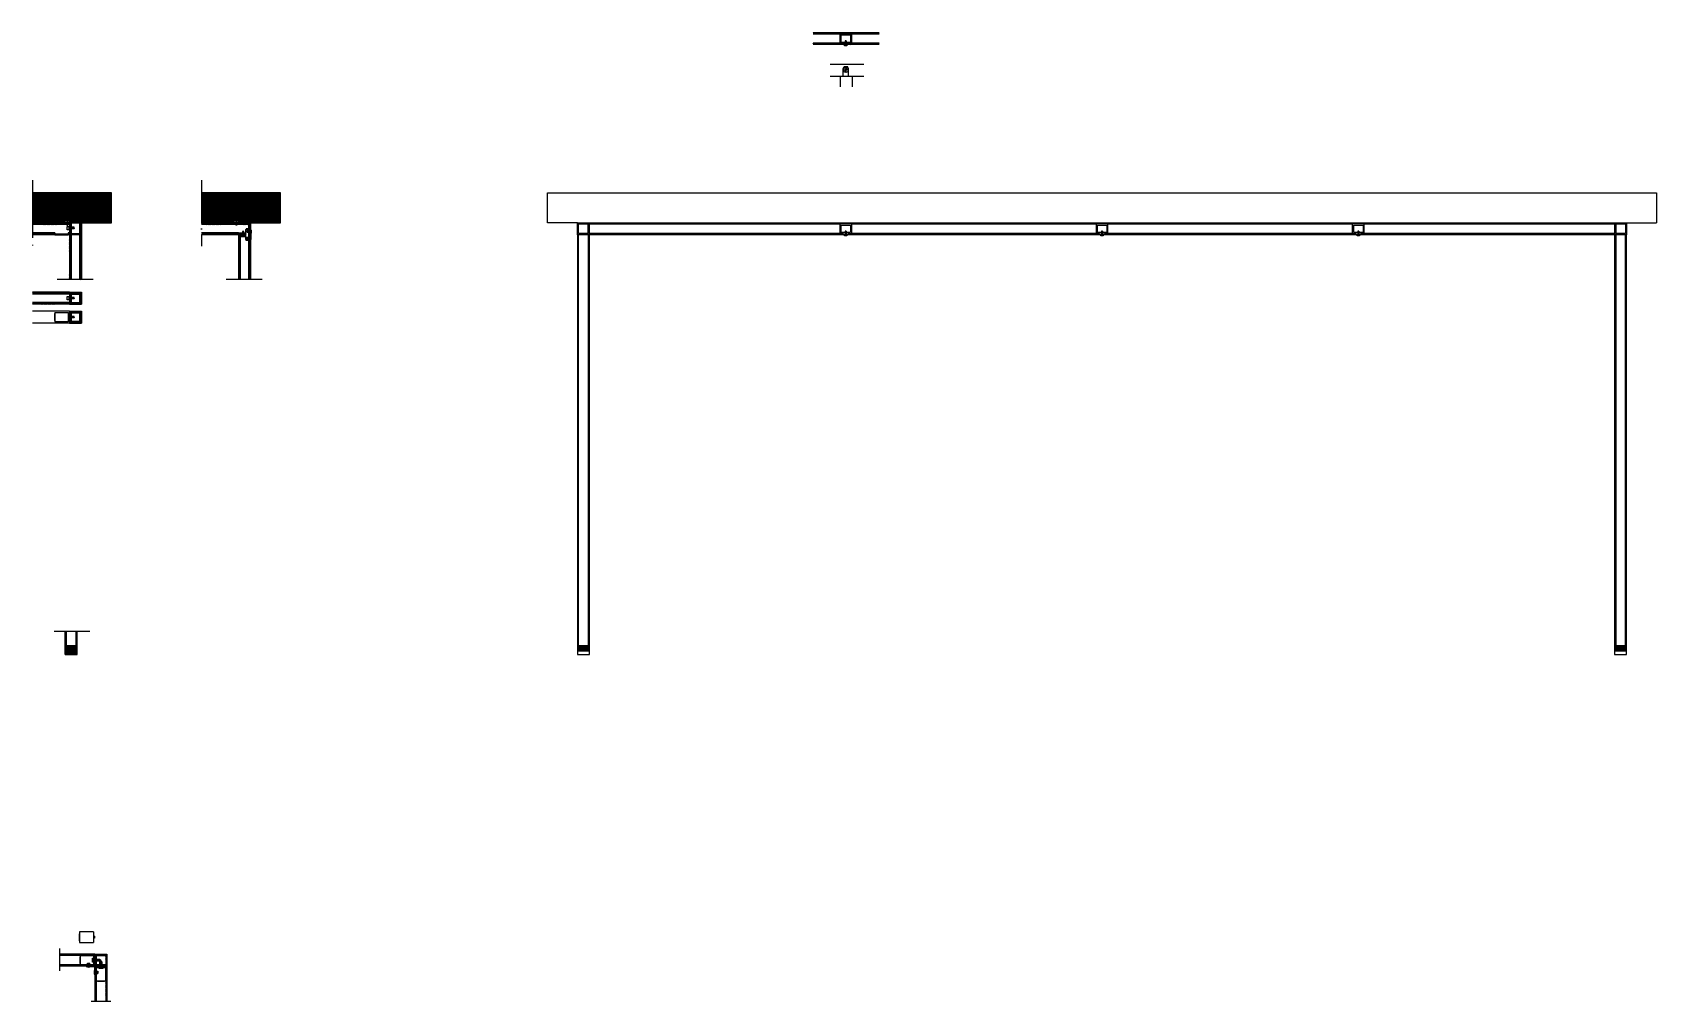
# Model space of a CAD drawing. Header units: millimetres. Extents: x -133 to 578, y 103 to 503.
# Drawn here: x 307.5 to 578.4, y 165 to 326.6 of the extents above; entities that cross this region are included whole.
import ezdxf

# ---------------------------------------------------------------- set-up
doc = ezdxf.new("R2010")
doc.units = ezdxf.units.MM
doc.linetypes.add('ACAD_ISO03W100', pattern=[30, 12, -18])
doc.linetypes.add('ACAD_ISO04W100', pattern=[30, 24, -3, 0, -3])
for name, color, linetype in [('A-FURN', 8, 'Continuous'), ('A-SECT-MCUT', 6, 'Continuous'), ('COSTR', 9, 'Continuous'), ('QUOTE', 5, 'Continuous')]:
    doc.layers.add(name, color=color, linetype=linetype)

msp = doc.modelspace()

# ---------------------------------------------------------------- hatches: boundary and pattern name
at = {"layer": 'A-SECT-MCUT'}
h = msp.add_hatch(dxfattribs=at)
h.set_pattern_fill('ANSI31', color=256, scale=0.05)
h.paths.add_polyline_path([(442.32, 326.22), (443.92, 326.22), (443.92, 325.02), (443.21, 325.02), (443.21, 324.72), (443.52, 324.72), (443.52, 324.82), (444.12, 324.82), (444.12, 326.42), (442.12, 326.42), (442.12, 324.82), (442.72, 324.82), (442.72, 324.72), (443.03, 324.72), (443.03, 325.02), (442.32, 325.02)])
h.paths.add_polyline_path([(443.03, 324.72), (442.72, 324.72), (442.72, 324.82), (442.12, 324.82), (437.68, 324.82), (437.68, 324.62), (443.03, 324.62)])
h.paths.add_polyline_path([(448.71, 324.82), (444.12, 324.82), (443.52, 324.82), (443.52, 324.72), (443.21, 324.72), (443.21, 324.62), (448.71, 324.62)])
h.paths.add_polyline_path([(448.71, 326.62), (437.68, 326.62), (437.68, 326.42), (442.12, 326.42), (444.12, 326.42), (448.71, 326.42)])
h = msp.add_hatch(dxfattribs=at)
h.set_pattern_fill('ANSI31', color=256, scale=0.05)
h.paths.add_polyline_path([(313.03, 295.33), (313.03, 295.33), (313.02, 295.33)])
h.paths.add_polyline_path([(313.23, 295.36), (313.23, 295.36), (313.23, 295.36)])
h.paths.add_polyline_path([(313.18, 295.36), (313.18, 295.36), (313.19, 295.36)])
h.paths.add_polyline_path([(313.15, 295.36), (313.14, 295.36), (313.15, 295.36)])
h.paths.add_polyline_path([(313, 295.31), (313, 295.31), (313, 295.31)])
h.paths.add_polyline_path([(313.11, 295.35), (313.11, 295.35), (313.11, 295.35)])
h.paths.add_polyline_path([(313.01, 295.32), (313.01, 295.32), (313.01, 295.32)])
h.paths.add_polyline_path([(313.05, 295.34), (313.05, 295.34), (313.05, 295.34)])
h.paths.add_polyline_path([(313.31, 295.36), (313.31, 295.36), (313.31, 295.36)])
h.paths.add_polyline_path([(313.51, 295.33), (313.51, 295.33), (313.52, 295.33)])
h.paths.add_polyline_path([(313.49, 295.34), (313.49, 295.34), (313.49, 295.34)])
h.paths.add_polyline_path([(313.53, 295.32), (313.53, 295.32), (313.53, 295.32)])
h.paths.add_polyline_path([(313.43, 295.35), (313.43, 295.35), (313.43, 295.35)])
h.paths.add_polyline_path([(313.54, 295.31), (313.54, 295.31), (313.54, 295.31)])
h.paths.add_polyline_path([(313.39, 295.36), (313.39, 295.36), (313.4, 295.36)])
h.paths.add_polyline_path([(312.87, 295.36), (313.67, 295.36), (313.67, 294.9), (320.62, 294.9), (320.62, 299.9), (307.46, 299.9), (307.46, 294.9), (312.87, 294.9)])
h.paths.add_polyline_path([(313.36, 295.36), (313.35, 295.36), (313.35, 295.36)])
h = msp.add_hatch(dxfattribs=at)
h.set_pattern_fill('ANSI31', color=256, scale=0.05)
h.set_pattern_definition([(45, (28.19697, 0), (-0.1122532, 0.1122532), [])])
edge = h.paths.add_edge_path()
edge.add_line((335.66, 299.9), (348.82, 299.9))
edge.add_line((348.82, 299.9), (348.82, 294.9))
edge.add_line((348.82, 294.9), (341.87, 294.9))
edge.add_line((341.87, 294.9), (341.87, 295.2))
edge.add_line((341.87, 295.2), (341.82, 295.2))
edge.add_line((341.82, 295.2), (341.82, 295.3))
edge.add_line((341.82, 295.3), (341.74, 295.3))
edge.add_ellipse((341.47, 295.3), major_axis=(-0.275, 0), ratio=0.223129, start_angle=180, end_angle=360)
edge.add_line((341.18, 295.3), (341.12, 295.3))
edge.add_line((341.12, 295.3), (341.12, 295.2))
edge.add_line((341.12, 295.2), (341.07, 295.2))
edge.add_line((341.07, 295.2), (341.07, 294.9))
edge.add_line((341.07, 294.9), (335.66, 294.9))
edge.add_line((335.66, 294.9), (335.66, 299.9))
h = msp.add_hatch(dxfattribs=at)
h.set_pattern_fill('ANSI31', color=256, scale=0.05)
h.paths.add_polyline_path([(311.17, 293.2), (307.46, 293.2), (307.46, 292.9), (311.17, 292.9), (311.17, 292.95), (311.12, 292.95), (311.12, 293), (311.17, 293)])
h.paths.add_polyline_path([(313.17, 294.9), (307.46, 294.9), (307.46, 294.6), (313.17, 294.6)])
h.paths.add_polyline_path([(313.62, 294.9), (313.37, 294.9), (313.37, 294.6), (313.62, 294.6)])
h.paths.add_polyline_path([(313.92, 294.9), (313.62, 294.9), (313.62, 294.6), (313.62, 294.13), (313.92, 294.13)])
h.paths.add_polyline_path([(313.42, 293.05), (311.17, 293.05), (311.17, 293), (311.17, 292.9), (313.42, 292.9)])
h.paths.add_polyline_path([(315.22, 293.1), (313.62, 293.1), (313.62, 293.2), (313.42, 293.2), (313.42, 293), (313.57, 293), (313.57, 292.95), (313.42, 292.95), (313.42, 292.9), (313.62, 292.9), (315.22, 292.9)])
h.paths.add_polyline_path([(313.92, 293.88), (313.62, 293.88), (313.62, 293.1), (313.92, 293.1)])
h.paths.add_polyline_path([(313.92, 292.9), (313.62, 292.9), (313.62, 285.41), (313.92, 285.41)])
h.paths.add_polyline_path([(315.62, 294.9), (315.32, 294.9), (315.32, 285.41), (315.62, 285.41)])
h.paths.add_polyline_path([(313.57, 293), (313.42, 293), (313.42, 292.95), (313.57, 292.95)], flags=17)
h = msp.add_hatch(dxfattribs=at)
h.set_pattern_fill('ANSI31', color=256, scale=0.05, angle=-90)
h.set_pattern_definition([(315, (59.75512, 642.13594), (0.1122532, 0.1122532), [])])
h.paths.add_polyline_path([(343.82, 285.41), (343.82, 292.3), (343.52, 292.3), (343.52, 285.41)])
h.paths.add_polyline_path([(343.82, 292.9), (343.82, 293.32), (343.52, 293.32), (343.52, 293.2), (343.47, 293.2), (343.47, 292.9)])
h.paths.add_polyline_path([(343.82, 292.48), (343.82, 292.9), (343.47, 292.9), (343.47, 292.6), (343.52, 292.6), (343.52, 292.48)])
h.paths.add_polyline_path([(343.07, 292.6), (343.07, 292.9), (341.82, 292.9), (341.82, 285.41), (342.12, 285.41), (342.12, 292.6)])
h.paths.add_polyline_path([(343.07, 292.9), (343.07, 293.2), (342.7, 293.2), (342.7, 292.9)])
h.paths.add_polyline_path([(341.82, 292.9), (342.5, 292.9), (342.5, 293.2), (341.82, 293.2), (335.66, 293.2), (335.66, 292.9)])
h.paths.add_polyline_path([(341.57, 294.6), (341.57, 294.9), (343.82, 294.9), (343.82, 293.5), (343.52, 293.5), (343.52, 294.6)])
h.paths.add_polyline_path([(341.37, 294.9), (341.37, 294.6), (335.66, 294.6), (335.66, 294.9)])
h = msp.add_hatch(dxfattribs=at)
h.set_pattern_fill('ANSI31', color=256, scale=0.05)
h.paths.add_polyline_path([(313.62, 283.3), (307.46, 283.3), (307.46, 283), (313.62, 283)])
h.paths.add_polyline_path([(313.62, 281.6), (307.46, 281.6), (307.46, 281.3), (313.62, 281.3)])
h.paths.add_polyline_path([(315.62, 283.3), (313.62, 283.3), (313.62, 282.43), (313.92, 282.43), (313.92, 283), (315.32, 283), (315.32, 281.6), (313.92, 281.6), (313.92, 282.18), (313.62, 282.18), (313.62, 282.09), (313.62, 281.3), (315.62, 281.3)])
h.paths.add_polyline_path([(315.62, 280.15), (313.62, 280.15), (313.62, 278.15), (315.62, 278.15)])
h.paths.add_polyline_path([(315.32, 279.85), (315.32, 278.45), (313.92, 278.45), (313.92, 279.03), (313.92, 279.85)], flags=16)
h.paths.add_polyline_path([(314.4, 279.28), (314.4, 279.03), (314.06, 279.03), (313.99, 279.28)], flags=0)
h = msp.add_hatch(dxfattribs=at)
h.set_pattern_fill('ANSI31', color=256, scale=0.05)
h.paths.add_polyline_path([(314.92, 223.42), (312.92, 223.42), (312.92, 222.9), (314.92, 222.9)])
h.paths.add_polyline_path([(313.12, 226.78), (312.92, 226.78), (312.92, 223.42), (313.12, 223.42)])
h.paths.add_polyline_path([(314.92, 226.78), (314.72, 226.78), (314.72, 223.42), (314.92, 223.42)])
h = msp.add_hatch(dxfattribs=at)
h.set_pattern_fill('ANSI31', color=256, scale=0.05)
h.paths.add_polyline_path([(317.88, 172.9), (311.98, 172.9), (311.98, 172.7), (317.68, 172.7), (317.68, 172.05), (317.8, 172.05), (317.8, 171.75), (317.68, 171.75), (317.68, 171.1), (311.98, 171.1), (311.98, 170.9), (317.88, 170.9)])
h.paths.add_polyline_path([(319.88, 172.9), (317.88, 172.9), (317.88, 170.9), (319.88, 170.9)])
h.paths.add_polyline_path([(319.68, 172.7), (319.68, 171.1), (318.08, 171.1), (318.08, 172.7)], flags=16)
h.paths.add_polyline_path([(318.84, 171.9), (318.62, 171.74), (318.17, 171.74), (318.29, 172.06), (318.62, 172.06), (318.62, 172.06)], flags=0)
h.paths.add_polyline_path([(318.88, 171.87), (319.04, 171.64), (319.04, 171.19), (318.72, 171.31), (318.72, 171.65), (318.72, 171.65)], flags=0)
h.paths.add_polyline_path([(318.08, 170.7), (318.73, 170.7), (318.73, 170.83), (319.03, 170.83), (319.03, 170.7), (319.68, 170.7), (319.68, 165.01), (319.88, 165.01), (319.88, 170.9), (317.88, 170.9), (317.88, 165.01), (318.08, 165.01)])

# ---------------------------------------------------------------- linework, layer by layer
at = {"layer": 'A-FURN'}
for p, q in [((437.68, 326.62), (448.71, 326.62)), ((437.68, 326.42), (442.12, 326.42)), ((444.12, 326.42), (442.12, 326.42)), ((442.12, 326.42), (442.12, 324.82)), ((442.32, 326.22), (443.92, 326.22)), ((442.32, 326.22), (442.32, 325.02)), ((443.92, 326.22), (443.92, 325.02)), ((444.12, 326.42), (448.71, 326.42)), ((444.12, 324.82), (444.12, 326.42)), ((442.12, 324.82), (437.68, 324.82)), ((448.71, 324.62), (437.68, 324.62)), ((442.12, 324.82), (442.72, 324.82)), ((442.32, 325.02), (443.03, 325.02)), ((442.72, 324.82), (442.72, 324.72)), ((442.72, 324.72), (443.03, 324.72)), ((443.21, 325.02), (443.92, 325.02)), ((443.21, 324.72), (443.52, 324.72)), ((443.52, 324.82), (444.12, 324.82)), ((443.52, 324.72), (443.52, 324.82)), ((448.71, 324.82), (444.12, 324.82)), ((440.51, 321.36), (446.14, 321.36)), ((442.74, 320.37), (443.1, 320.42)), ((442.74, 320.37), (443.1, 320.32)), ((443.14, 320.77), (443.1, 320.42)), ((443.14, 319.97), (443.1, 320.32)), ((443.14, 320.77), (443.18, 320.42)), ((443.14, 319.97), (443.18, 320.32)), ((443.54, 320.37), (443.18, 320.42)), ((443.54, 320.37), (443.18, 320.32)), ((440.51, 319.36), (446.14, 319.36)), ((442.19, 319.36), (442.19, 317.58)), ((444.19, 319.36), (444.19, 317.58)), ((320.62, 299.9), (307.46, 299.9)), ((320.62, 294.9), (320.62, 299.9)), ((348.82, 299.9), (335.66, 299.9)), ((348.82, 294.9), (348.82, 299.9)), ((393.37, 294.9), (393.37, 299.9)), ((393.37, 299.9), (578.37, 299.9)), ((578.37, 299.9), (578.37, 294.9)), ((312.87, 295.2), (312.87, 295.36)), ((312.87, 295.36), (313.67, 295.36)), ((313.67, 295.36), (313.67, 295.2)), ((313.17, 294.9), (307.46, 294.9)), ((313.17, 294.6), (307.46, 294.6)), ((311.17, 293.2), (307.46, 293.2)), ((311.17, 292.9), (307.46, 292.9)), ((311.12, 292.95), (311.12, 293)), ((311.12, 293), (311.17, 293)), ((311.17, 292.95), (311.12, 292.95)), ((311.17, 293.2), (311.17, 292.9)), ((313.62, 294.9), (313.37, 294.9)), ((313.62, 294.6), (313.37, 294.6)), ((313.62, 293.2), (313.42, 293.2)), ((313.42, 293.2), (313.42, 292.9)), ((313.57, 293), (313.42, 293)), ((313.42, 292.95), (313.57, 292.95)), ((313.62, 292.9), (313.42, 292.9)), ((313.57, 292.95), (313.57, 293)), ((313.62, 294.9), (320.62, 294.9)), ((313.62, 294.9), (313.62, 293.1)), ((313.62, 292.9), (313.62, 285.41)), ((313.92, 294.9), (313.92, 294.13)), ((313.92, 293.88), (313.92, 293.1)), ((313.92, 292.9), (313.92, 285.41)), ((315.32, 294.9), (315.32, 285.41)), ((315.62, 294.9), (315.62, 285.41)), ((341.37, 294.9), (335.66, 294.9)), ((341.37, 294.6), (335.66, 294.6)), ((341.82, 293.2), (335.66, 293.2)), ((341.82, 292.9), (335.66, 292.9)), ((341.82, 294.9), (341.57, 294.9)), ((343.52, 294.6), (341.57, 294.6)), ((341.82, 294.9), (348.82, 294.9)), ((341.82, 293.2), (342.5, 293.2)), ((341.82, 292.9), (341.82, 285.41)), ((341.82, 292.9), (343.07, 292.9)), ((342.12, 292.6), (342.12, 285.41)), ((342.12, 292.6), (343.07, 292.6)), ((342.7, 293.2), (343.07, 293.2)), ((343.47, 293.2), (343.52, 293.2)), ((343.47, 292.9), (343.82, 292.9)), ((343.47, 292.6), (343.52, 292.6)), ((343.52, 294.6), (343.52, 293.5)), ((343.52, 293.32), (343.52, 293.2)), ((343.52, 292.6), (343.52, 292.48)), ((343.82, 294.9), (343.82, 293.5)), ((343.82, 293.32), (343.82, 292.9)), ((343.82, 292.9), (343.82, 292.48)), ((398.37, 294.9), (393.37, 294.9)), ((398.37, 294.9), (578.37, 294.9)), ((398.37, 292.9), (398.37, 294.9)), ((398.37, 292.9), (398.37, 222.9)), ((400.37, 292.9), (398.37, 292.9)), ((398.57, 294.7), (400.17, 294.7)), ((398.57, 293.1), (398.57, 294.7)), ((398.57, 294.7), (400.17, 294.7)), ((400.17, 293.1), (398.57, 293.1)), ((398.57, 223.42), (398.57, 292.9)), ((400.17, 293.1), (400.17, 294.7)), ((400.17, 292.9), (400.17, 223.42)), ((400.37, 292.9), (400.37, 294.9)), ((400.37, 294.7), (442.12, 294.7)), ((442.12, 293.1), (400.37, 293.1)), ((573.37, 292.9), (400.37, 292.9)), ((400.37, 222.9), (400.37, 292.9)), ((442.32, 294.5), (443.92, 294.5)), ((442.32, 294.5), (442.32, 293.3)), ((442.32, 293.3), (443.03, 293.3)), ((443.21, 293.3), (443.92, 293.3)), ((443.92, 294.5), (443.92, 293.3)), ((444.12, 294.7), (484.87, 294.7)), ((484.87, 293.1), (444.12, 293.1)), ((485.07, 294.5), (486.67, 294.5)), ((485.07, 294.5), (485.07, 293.3)), ((485.07, 293.3), (485.78, 293.3)), ((485.96, 293.3), (486.67, 293.3)), ((486.67, 294.5), (486.67, 293.3)), ((486.87, 294.7), (527.62, 294.7)), ((527.62, 293.1), (486.87, 293.1)), ((527.82, 294.5), (529.42, 294.5)), ((527.82, 294.5), (527.82, 293.3)), ((527.82, 293.3), (528.53, 293.3)), ((528.71, 293.3), (529.42, 293.3)), ((529.42, 294.5), (529.42, 293.3)), ((529.62, 294.7), (571.37, 294.7)), ((571.37, 293.1), (529.62, 293.1)), ((571.37, 294.9), (571.37, 222.9)), ((571.57, 294.7), (571.57, 293.1)), ((571.57, 294.7), (573.17, 294.7)), ((571.57, 294.7), (573.17, 294.7)), ((573.17, 293.1), (571.57, 293.1)), ((573.17, 293.1), (571.57, 293.1)), ((571.57, 292.9), (571.57, 223.42)), ((573.17, 294.7), (573.17, 293.1)), ((573.17, 223.42), (573.17, 292.9)), ((573.37, 294.9), (573.37, 292.9)), ((573.37, 222.9), (573.37, 292.9)), ((343.52, 292.3), (343.52, 285.41)), ((343.82, 292.3), (343.82, 285.41)), ((313.62, 283.3), (307.46, 283.3)), ((313.62, 283), (307.46, 283)), ((313.62, 283.3), (313.62, 281.3)), ((313.62, 283.3), (315.62, 283.3)), ((313.92, 283), (313.92, 282.43)), ((313.92, 283), (315.32, 283)), ((313.92, 282.18), (313.92, 281.6)), ((315.32, 283), (315.32, 281.6)), ((315.62, 283.3), (315.62, 281.3)), ((313.62, 281.6), (307.46, 281.6)), ((313.62, 281.3), (307.46, 281.3)), ((313.62, 280.15), (307.46, 280.15)), ((313.62, 281.3), (315.62, 281.3)), ((313.62, 280.15), (313.62, 278.15)), ((313.62, 280.15), (315.62, 280.15)), ((313.92, 281.6), (315.32, 281.6)), ((313.92, 279.85), (313.92, 279.03)), ((313.92, 279.85), (315.32, 279.85)), ((315.32, 279.85), (315.32, 278.45)), ((315.62, 280.15), (315.62, 278.15)), ((313.62, 278.15), (307.46, 278.15)), ((313.62, 278.15), (315.62, 278.15)), ((313.92, 279.03), (313.92, 278.45)), ((313.92, 278.45), (315.32, 278.45)), ((312.92, 223.42), (312.92, 226.78)), ((313.12, 223.42), (313.12, 226.78)), ((314.72, 223.42), (314.72, 226.78)), ((314.92, 223.42), (314.92, 226.78)), ((312.92, 222.9), (312.92, 223.42)), ((312.92, 223.42), (314.92, 223.42)), ((312.92, 222.9), (314.92, 222.9)), ((314.92, 222.9), (314.92, 223.42)), ((400.37, 223.42), (398.37, 223.42)), ((398.37, 222.9), (400.37, 222.9)), ((573.37, 223.42), (571.37, 223.42)), ((571.37, 222.9), (573.37, 222.9)), ((317.88, 172.9), (311.98, 172.9)), ((317.68, 172.7), (311.98, 172.7)), ((317.68, 171.1), (311.98, 171.1)), ((317.88, 170.9), (311.98, 170.9)), ((317.68, 172.7), (317.68, 171.1)), ((317.88, 172.9), (319.88, 172.9)), ((317.88, 172.9), (317.88, 170.9)), ((319.88, 170.9), (317.88, 170.9)), ((317.88, 170.9), (317.88, 165.01)), ((318.08, 172.7), (319.68, 172.7)), ((318.08, 172.7), (318.08, 171.1)), ((319.68, 171.1), (318.08, 171.1)), ((318.08, 170.7), (318.08, 165.01)), ((318.08, 170.7), (319.68, 170.7)), ((319.68, 172.7), (319.68, 171.1)), ((319.68, 170.7), (319.68, 165.01)), ((319.88, 172.9), (319.88, 170.9)), ((319.88, 170.9), (319.88, 165.01))]:
    msp.add_line(p, q, dxfattribs=at)
msp.add_circle((443.14, 320.37), 0.4, dxfattribs=at)
at = {"layer": 'COSTR'}
for p, q in [((443.03, 325.21), (443.03, 324.62)), ((443.03, 325.17), (443.15, 325.21)), ((443.21, 325.21), (443.03, 325.21)), ((443.03, 325.12), (443.21, 325.17)), ((443.03, 325.07), (443.21, 325.12)), ((443.21, 325.21), (443.21, 324.62)), ((442.93, 324.42), (442.93, 324.62)), ((442.93, 324.62), (443.21, 324.62)), ((443.31, 324.42), (442.93, 324.42)), ((443.03, 325.02), (443.21, 325.07)), ((443.03, 324.97), (443.21, 325.02)), ((443.03, 324.92), (443.21, 324.97)), ((443.03, 324.87), (443.21, 324.92)), ((443.03, 324.82), (443.21, 324.87)), ((443.03, 324.77), (443.21, 324.82)), ((443.03, 324.72), (443.21, 324.77)), ((443.03, 324.67), (443.21, 324.72)), ((443.03, 324.62), (443.21, 324.67)), ((443.21, 324.62), (443.31, 324.62)), ((443.31, 324.62), (443.31, 324.42)), ((313.62, 295.3), (312.92, 295.3)), ((312.92, 295.3), (312.92, 295.2)), ((313.37, 295.3), (313.17, 295.25)), ((313.62, 295.2), (313.62, 295.3)), ((341.82, 295.3), (341.12, 295.3)), ((341.12, 295.3), (341.12, 295.2)), ((341.56, 295.3), (341.37, 295.25)), ((341.82, 295.2), (341.82, 295.3)), ((311.17, 293.05), (313.42, 293.05)), ((311.17, 292.9), (313.42, 292.9)), ((312.92, 295.2), (312.87, 295.2)), ((312.87, 295.2), (312.87, 294.9)), ((313.17, 295.2), (312.92, 295.2)), ((313.37, 295.22), (313.17, 295.17)), ((313.37, 295.15), (313.17, 295.1)), ((313.37, 295.07), (313.17, 295.02)), ((313.37, 294.99), (313.17, 294.94)), ((313.37, 294.91), (313.17, 294.86)), ((313.37, 294.84), (313.17, 294.79)), ((313.37, 294.76), (313.17, 294.71)), ((313.37, 294.68), (313.17, 294.63)), ((313.37, 294.61), (313.17, 294.56)), ((313.17, 294.51), (313.37, 294.51)), ((313.27, 293.73), (313.27, 294.27)), ((313.27, 294.27), (313.55, 294.27)), ((313.55, 293.73), (313.27, 293.73)), ((313.37, 294.53), (313.29, 294.51)), ((313.67, 295.2), (313.37, 295.2)), ((313.55, 294.27), (313.55, 293.88)), ((313.55, 294.21), (313.62, 294.21)), ((313.55, 293.88), (313.55, 293.73)), ((313.55, 293.79), (313.62, 293.79)), ((314.4, 294.13), (313.62, 294.13)), ((314.4, 293.88), (313.62, 293.88)), ((313.62, 293.1), (315.22, 293.1)), ((315.22, 292.9), (313.62, 292.9)), ((313.63, 294.13), (313.7, 293.88)), ((313.67, 294.9), (313.67, 295.2)), ((313.7, 294.13), (313.77, 293.88)), ((313.77, 294.13), (313.84, 293.88)), ((313.84, 294.13), (313.91, 293.88)), ((313.91, 294.13), (313.99, 293.88)), ((313.99, 294.13), (314.06, 293.88)), ((314.06, 294.13), (314.13, 293.88)), ((314.13, 294.13), (314.2, 293.88)), ((314.2, 294.13), (314.27, 293.88)), ((314.27, 294.13), (314.35, 293.88)), ((314.35, 294.13), (314.4, 293.95)), ((314.4, 293.88), (314.4, 294.13)), ((315.22, 293.1), (315.22, 292.9)), ((341.12, 295.2), (341.07, 295.2)), ((341.07, 295.2), (341.07, 294.9)), ((341.37, 295.2), (341.12, 295.2)), ((341.56, 295.25), (341.37, 295.2)), ((341.56, 295.2), (341.37, 295.15)), ((341.56, 295.15), (341.37, 295.1)), ((341.56, 295.1), (341.37, 295.05)), ((341.56, 295.05), (341.37, 295)), ((341.56, 295), (341.37, 294.95)), ((341.56, 294.95), (341.37, 294.9)), ((341.56, 294.9), (341.37, 294.85)), ((341.56, 294.85), (341.37, 294.8)), ((341.56, 294.8), (341.37, 294.75)), ((341.56, 294.75), (341.37, 294.7)), ((341.56, 294.7), (341.37, 294.65)), ((341.56, 294.65), (341.37, 294.6)), ((341.56, 294.6), (341.37, 294.55)), ((341.56, 294.55), (341.4, 294.51)), ((341.52, 294.49), (341.43, 294.47)), ((341.87, 295.2), (341.56, 295.2)), ((341.87, 294.9), (341.87, 295.2)), ((342.7, 293.45), (342.5, 293.45)), ((342.5, 293.45), (342.5, 293.4)), ((342.7, 293.4), (342.5, 293.4)), ((342.5, 293.4), (342.5, 292.9)), ((342.7, 293.4), (342.7, 293.45)), ((342.7, 292.9), (342.7, 293.4)), ((343.07, 293.7), (343.12, 293.86)), ((343.07, 293.7), (343.47, 293.7)), ((343.41, 293.86), (343.12, 293.86)), ((343.15, 293.41), (343.28, 293.5)), ((343.15, 293.41), (343.28, 293.32)), ((343.2, 293.38), (343.19, 293.43)), ((343.26, 293.34), (343.23, 293.46)), ((343.32, 293.32), (343.27, 293.49)), ((343.28, 293.5), (343.87, 293.5)), ((343.28, 293.32), (343.87, 293.32)), ((343.37, 293.32), (343.32, 293.5)), ((343.42, 293.32), (343.37, 293.5)), ((343.47, 293.7), (343.41, 293.86)), ((343.47, 293.32), (343.42, 293.5)), ((343.47, 293.7), (343.47, 293.5)), ((343.52, 293.32), (343.47, 293.5)), ((343.47, 293.32), (343.47, 292.48)), ((343.57, 293.32), (343.52, 293.5)), ((343.62, 293.32), (343.57, 293.5)), ((343.67, 293.32), (343.62, 293.5)), ((343.72, 293.32), (343.67, 293.5)), ((343.77, 293.32), (343.72, 293.5)), ((343.82, 293.32), (343.77, 293.5)), ((343.82, 293.7), (343.87, 293.7)), ((343.87, 293.32), (343.82, 293.5)), ((343.87, 293.7), (343.87, 292.1)), ((343.87, 293.66), (343.92, 293.66)), ((343.92, 293.16), (343.87, 293.16)), ((343.92, 292.64), (343.87, 292.64)), ((343.92, 293.66), (343.92, 293.16)), ((343.92, 292.14), (343.92, 292.64)), ((444.12, 294.7), (442.12, 294.7)), ((442.12, 294.7), (442.12, 293.1)), ((442.12, 293.1), (442.72, 293.1)), ((442.72, 293.1), (442.72, 293)), ((442.72, 293), (443.03, 293)), ((442.93, 292.7), (442.93, 292.9)), ((442.93, 292.9), (443.21, 292.9)), ((443.31, 292.7), (442.93, 292.7)), ((443.03, 293.49), (443.03, 292.9)), ((443.03, 293.45), (443.15, 293.49)), ((443.21, 293.49), (443.03, 293.49)), ((443.03, 293.4), (443.21, 293.45)), ((443.03, 293.35), (443.21, 293.4)), ((443.03, 293.3), (443.21, 293.35)), ((443.03, 293.25), (443.21, 293.3)), ((443.03, 293.2), (443.21, 293.25)), ((443.03, 293.15), (443.21, 293.2)), ((443.03, 293.1), (443.21, 293.15)), ((443.03, 293.05), (443.21, 293.1)), ((443.03, 293), (443.21, 293.05)), ((443.03, 292.95), (443.21, 293)), ((443.03, 292.9), (443.21, 292.95)), ((443.21, 293.49), (443.21, 292.9)), ((443.21, 293), (443.52, 293)), ((443.21, 292.9), (443.31, 292.9)), ((443.31, 292.9), (443.31, 292.7)), ((443.52, 293.1), (444.12, 293.1)), ((443.52, 293), (443.52, 293.1)), ((444.12, 293.1), (444.12, 294.7)), ((486.87, 294.7), (484.87, 294.7)), ((484.87, 294.7), (484.87, 293.1)), ((484.87, 293.1), (485.47, 293.1)), ((485.47, 293.1), (485.47, 293)), ((485.47, 293), (485.78, 293)), ((485.68, 292.7), (485.68, 292.9)), ((485.68, 292.9), (485.96, 292.9)), ((486.06, 292.7), (485.68, 292.7)), ((485.78, 293.49), (485.78, 292.9)), ((485.78, 293.45), (485.9, 293.49)), ((485.96, 293.49), (485.78, 293.49)), ((485.78, 293.4), (485.96, 293.45)), ((485.78, 293.35), (485.96, 293.4)), ((485.78, 293.3), (485.96, 293.35)), ((485.78, 293.25), (485.96, 293.3)), ((485.78, 293.2), (485.96, 293.25)), ((485.78, 293.15), (485.96, 293.2)), ((485.78, 293.1), (485.96, 293.15)), ((485.78, 293.05), (485.96, 293.1)), ((485.78, 293), (485.96, 293.05)), ((485.78, 292.95), (485.96, 293)), ((485.78, 292.9), (485.96, 292.95)), ((485.96, 293.49), (485.96, 292.9)), ((485.96, 293), (486.27, 293)), ((485.96, 292.9), (486.06, 292.9)), ((486.06, 292.9), (486.06, 292.7)), ((486.27, 293.1), (486.87, 293.1)), ((486.27, 293), (486.27, 293.1)), ((486.87, 293.1), (486.87, 294.7)), ((529.62, 294.7), (527.62, 294.7)), ((527.62, 294.7), (527.62, 293.1)), ((527.62, 293.1), (528.22, 293.1)), ((528.22, 293.1), (528.22, 293)), ((528.22, 293), (528.53, 293)), ((528.43, 292.7), (528.43, 292.9)), ((528.43, 292.9), (528.71, 292.9)), ((528.81, 292.7), (528.43, 292.7)), ((528.53, 293.49), (528.53, 292.9)), ((528.53, 293.45), (528.65, 293.49)), ((528.71, 293.49), (528.53, 293.49)), ((528.53, 293.4), (528.71, 293.45)), ((528.53, 293.35), (528.71, 293.4)), ((528.53, 293.3), (528.71, 293.35)), ((528.53, 293.25), (528.71, 293.3)), ((528.53, 293.2), (528.71, 293.25)), ((528.53, 293.15), (528.71, 293.2)), ((528.53, 293.1), (528.71, 293.15)), ((528.53, 293.05), (528.71, 293.1)), ((528.53, 293), (528.71, 293.05)), ((528.53, 292.95), (528.71, 293)), ((528.53, 292.9), (528.71, 292.95)), ((528.71, 293.49), (528.71, 292.9)), ((528.71, 293), (529.02, 293)), ((528.71, 292.9), (528.81, 292.9)), ((528.81, 292.9), (528.81, 292.7)), ((529.02, 293.1), (529.62, 293.1)), ((529.02, 293), (529.02, 293.1)), ((529.62, 293.1), (529.62, 294.7)), ((343.47, 292.1), (343.07, 292.1)), ((343.07, 292.1), (343.12, 291.93)), ((343.41, 291.93), (343.12, 291.93)), ((343.15, 292.39), (343.28, 292.48)), ((343.15, 292.39), (343.28, 292.3)), ((343.2, 292.36), (343.19, 292.41)), ((343.26, 292.32), (343.23, 292.44)), ((343.32, 292.3), (343.27, 292.47)), ((343.28, 292.48), (343.87, 292.48)), ((343.28, 292.3), (343.87, 292.3)), ((343.37, 292.3), (343.32, 292.48)), ((343.42, 292.3), (343.37, 292.48)), ((343.47, 292.1), (343.41, 291.93)), ((343.47, 292.3), (343.42, 292.48)), ((343.52, 292.3), (343.47, 292.48)), ((343.47, 292.3), (343.47, 292.1)), ((343.57, 292.3), (343.52, 292.48)), ((343.62, 292.3), (343.57, 292.48)), ((343.67, 292.3), (343.62, 292.48)), ((343.72, 292.3), (343.67, 292.48)), ((343.77, 292.3), (343.72, 292.48)), ((343.82, 292.3), (343.77, 292.48)), ((343.87, 292.3), (343.82, 292.48)), ((343.87, 292.1), (343.82, 292.1)), ((343.87, 292.14), (343.92, 292.14)), ((313.27, 282.03), (313.27, 282.57)), ((313.27, 282.57), (313.55, 282.57)), ((313.55, 282.03), (313.27, 282.03)), ((313.55, 282.57), (313.55, 282.18)), ((313.55, 282.52), (313.62, 282.52)), ((313.55, 282.18), (313.55, 282.03)), ((313.55, 282.09), (313.62, 282.09)), ((313.62, 282.52), (313.62, 282.43)), ((314.4, 282.43), (313.62, 282.43)), ((313.62, 282.43), (313.62, 282.18)), ((314.4, 282.18), (313.62, 282.18)), ((313.62, 282.09), (313.62, 282.18)), ((313.63, 282.43), (313.7, 282.18)), ((313.7, 282.43), (313.77, 282.18)), ((313.77, 282.43), (313.84, 282.18)), ((313.84, 282.43), (313.91, 282.18)), ((313.91, 282.43), (313.99, 282.18)), ((313.99, 282.43), (314.06, 282.18)), ((314.06, 282.43), (314.13, 282.18)), ((314.13, 282.43), (314.2, 282.18)), ((314.2, 282.43), (314.27, 282.18)), ((314.27, 282.43), (314.35, 282.18)), ((314.35, 282.43), (314.4, 282.26)), ((314.4, 282.18), (314.4, 282.43)), ((311.17, 279.73), (311.12, 279.73)), ((311.12, 279.73), (311.12, 278.58)), ((311.17, 279.93), (311.17, 278.37)), ((311.17, 279.93), (313.42, 279.93)), ((313.42, 279.93), (313.42, 278.37)), ((314.4, 279.28), (313.92, 279.28)), ((313.92, 279.26), (313.99, 279.03)), ((313.99, 279.28), (314.06, 279.03)), ((314.06, 279.28), (314.13, 279.03)), ((314.13, 279.28), (314.2, 279.03)), ((314.2, 279.28), (314.27, 279.03)), ((314.27, 279.28), (314.35, 279.03)), ((314.35, 279.28), (314.4, 279.1)), ((314.4, 279.03), (314.4, 279.28)), ((311.17, 278.58), (311.12, 278.58)), ((313.42, 278.37), (311.17, 278.37)), ((314.4, 279.03), (313.92, 279.03)), ((312.92, 223.42), (314.92, 223.42)), ((313.12, 224.22), (313.12, 224.24)), ((313.12, 224.24), (314.72, 224.24)), ((313.12, 224.22), (313.12, 224.2)), ((313.12, 224.2), (314.72, 224.2)), ((313.12, 223.99), (313.12, 224.01)), ((313.12, 224.01), (314.72, 224.01)), ((313.12, 223.99), (313.12, 223.97)), ((313.12, 223.97), (314.72, 223.97)), ((313.12, 223.75), (313.12, 223.77)), ((313.12, 223.77), (314.72, 223.77)), ((313.12, 223.75), (313.12, 223.73)), ((313.12, 223.73), (314.72, 223.73)), ((313.12, 223.52), (313.12, 223.54)), ((313.12, 223.54), (314.72, 223.54)), ((313.12, 223.52), (313.12, 223.5)), ((313.12, 223.5), (314.72, 223.5)), ((313.17, 224.24), (313.17, 224.38)), ((313.17, 224.38), (314.67, 224.38)), ((313.17, 224.01), (313.17, 224.2)), ((313.17, 223.77), (313.17, 223.97)), ((313.17, 223.54), (313.17, 223.73)), ((313.17, 223.42), (313.17, 223.5)), ((314.67, 224.38), (314.67, 224.24)), ((314.67, 224.2), (314.67, 224.01)), ((314.67, 223.97), (314.67, 223.77)), ((314.67, 223.73), (314.67, 223.54)), ((314.67, 223.5), (314.67, 223.42)), ((314.72, 224.24), (314.72, 224.2)), ((314.72, 224.01), (314.72, 223.97)), ((314.72, 223.77), (314.72, 223.73)), ((314.72, 223.54), (314.72, 223.5)), ((398.57, 224.24), (400.17, 224.24)), ((398.57, 224.2), (400.17, 224.2)), ((398.57, 224.01), (400.17, 224.01)), ((398.57, 223.97), (400.17, 223.97)), ((398.57, 223.77), (400.17, 223.77)), ((398.57, 223.73), (400.17, 223.73)), ((398.57, 223.54), (400.17, 223.54)), ((398.57, 223.5), (400.17, 223.5)), ((398.62, 224.24), (398.62, 224.38)), ((398.62, 224.38), (400.12, 224.38)), ((398.62, 224.01), (398.62, 224.2)), ((398.62, 223.77), (398.62, 223.97)), ((398.62, 223.54), (398.62, 223.73)), ((398.62, 223.42), (398.62, 223.5)), ((400.12, 224.38), (400.12, 224.24)), ((400.12, 224.2), (400.12, 224.01)), ((400.12, 223.97), (400.12, 223.77)), ((400.12, 223.73), (400.12, 223.54)), ((400.12, 223.5), (400.12, 223.42)), ((571.57, 224.24), (573.17, 224.24)), ((571.57, 224.2), (573.17, 224.2)), ((571.57, 224.01), (573.17, 224.01)), ((571.57, 223.97), (573.17, 223.97)), ((571.57, 223.77), (573.17, 223.77)), ((571.57, 223.73), (573.17, 223.73)), ((571.57, 223.54), (573.17, 223.54)), ((571.57, 223.5), (573.17, 223.5)), ((571.62, 224.24), (571.62, 224.38)), ((571.62, 224.38), (573.12, 224.38)), ((571.62, 224.01), (571.62, 224.2)), ((571.62, 223.77), (571.62, 223.97)), ((571.62, 223.54), (571.62, 223.73)), ((571.62, 223.42), (571.62, 223.5)), ((573.12, 224.38), (573.12, 224.24)), ((573.12, 224.2), (573.12, 224.01)), ((573.12, 223.97), (573.12, 223.77)), ((573.12, 223.73), (573.12, 223.54)), ((573.12, 223.5), (573.12, 223.42)), ((315.28, 176.3), (315.23, 176.3)), ((315.23, 176.3), (315.23, 175.15)), ((317.63, 176.61), (315.28, 176.61)), ((315.28, 176.61), (315.28, 174.85)), ((317.63, 176.61), (317.63, 174.85)), ((315.28, 175.15), (315.23, 175.15)), ((315.28, 174.85), (317.63, 174.85)), ((317.78, 175.88), (317.63, 175.88)), ((317.78, 175.58), (317.63, 175.58)), ((317.78, 175.88), (317.78, 175.58)), ((315.4, 172.47), (315.35, 172.47)), ((315.35, 172.47), (315.35, 171.32)), ((315.4, 171.32), (315.35, 171.32)), ((315.4, 172.68), (315.4, 171.12)), ((315.4, 172.68), (317.65, 172.68)), ((317.65, 171.12), (315.4, 171.12)), ((316.44, 170.9), (316.44, 170.85)), ((316.44, 170.85), (317.83, 170.85)), ((316.63, 171.12), (316.63, 171.4)), ((316.63, 171.4), (317.03, 171.33)), ((316.63, 171.4), (317.03, 171.4)), ((316.63, 171.33), (317.03, 171.26)), ((316.63, 171.26), (317.03, 171.19)), ((316.63, 171.19), (317.03, 171.12)), ((317.03, 171.12), (317.03, 171.4)), ((317.49, 171.58), (317.49, 172.22)), ((317.49, 172.22), (317.65, 172.22)), ((317.65, 171.58), (317.49, 171.58)), ((317.65, 172.68), (317.65, 171.12)), ((317.65, 172.22), (317.65, 172.06)), ((317.65, 171.74), (317.65, 172.06)), ((317.65, 171.74), (317.65, 171.58)), ((317.83, 170.85), (317.83, 169.46)), ((318.08, 172.06), (318.62, 172.06)), ((318.08, 171.79), (318.17, 172.06)), ((318.62, 171.74), (318.08, 171.74)), ((318.1, 170.68), (318.1, 168.43)), ((318.1, 170.68), (319.65, 170.68)), ((318.17, 171.74), (318.29, 172.06)), ((318.28, 171.74), (318.4, 172.06)), ((318.39, 171.74), (318.51, 172.06)), ((318.51, 171.74), (318.62, 172.06)), ((318.56, 170.52), (318.56, 170.68)), ((318.56, 170.68), (318.72, 170.68)), ((318.62, 172.06), (318.84, 171.9)), ((318.62, 171.74), (318.71, 171.99)), ((318.62, 171.74), (318.84, 171.9)), ((318.72, 171.64), (318.88, 171.87)), ((319.04, 171.53), (318.72, 171.65)), ((318.72, 171.1), (318.72, 171.64)), ((319.04, 171.42), (318.72, 171.53)), ((319.04, 171.3), (318.72, 171.42)), ((319.04, 171.19), (318.72, 171.31)), ((318.98, 171.1), (318.72, 171.2)), ((319.04, 170.68), (318.72, 170.68)), ((319.04, 171.64), (318.78, 171.73)), ((319.04, 171.64), (318.88, 171.87)), ((319.04, 171.64), (319.04, 171.1)), ((319.04, 170.68), (319.2, 170.68)), ((319.2, 170.68), (319.2, 170.52)), ((319.65, 170.68), (319.65, 168.43)), ((317.83, 169.46), (317.88, 169.46)), ((318.1, 170.06), (318.38, 170.06)), ((318.1, 169.66), (318.17, 170.06)), ((318.1, 169.66), (318.38, 169.66)), ((318.1, 168.43), (319.65, 168.43)), ((318.17, 169.66), (318.24, 170.06)), ((318.24, 169.66), (318.31, 170.06)), ((318.3, 168.43), (318.3, 168.38)), ((318.3, 168.38), (319.45, 168.38)), ((318.31, 169.66), (318.38, 170.06)), ((318.38, 170.06), (318.38, 169.66)), ((319.2, 170.52), (318.56, 170.52)), ((319.45, 168.43), (319.45, 168.38))]:
    msp.add_line(p, q, dxfattribs=at)
at = {"layer": 'COSTR', "linetype": 'ACAD_ISO03W100', "ltscale": 0.1}
for p, q in [((442.69, 320.55), (442.84, 320.96)), ((442.69, 319.36), (442.69, 320.55)), ((442.84, 320.96), (443.44, 320.96)), ((443.59, 320.55), (443.44, 320.96)), ((443.59, 319.36), (443.59, 320.55))]:
    msp.add_line(p, q, dxfattribs=at)
at = {"layer": 'COSTR', "ltscale": 0.001}
for p, q in [((313.17, 295.3), (313.17, 295.2)), ((313.37, 295.3), (313.37, 295.2)), ((341.37, 295.3), (341.37, 295.2)), ((341.56, 295.3), (341.56, 295.2)), ((313.17, 295.2), (313.17, 294.51)), ((313.37, 295.2), (313.37, 294.51)), ((341.37, 295.2), (341.37, 294.55)), ((341.37, 294.55), (341.47, 294.41)), ((341.57, 294.55), (341.47, 294.41)), ((341.56, 295.2), (341.57, 294.55)), ((343.07, 292.9), (343.07, 293.7)), ((343.07, 292.1), (343.07, 292.9))]:
    msp.add_line(p, q, dxfattribs=at)
at = {"layer": 'COSTR', "linetype": 'ACAD_ISO03W100', "ltscale": 0.005}
for p, q in [((313.57, 279.3), (313.42, 279.3)), ((313.57, 279.3), (313.57, 279)), ((313.57, 279), (313.42, 279))]:
    msp.add_line(p, q, dxfattribs=at)
at = {"layer": 'COSTR', "linetype": 'ACAD_ISO03W100', "ltscale": 0.01}
for p, q in [((317.8, 172.05), (317.65, 172.05)), ((317.8, 171.75), (317.65, 171.75)), ((317.8, 172.05), (317.8, 171.75)), ((318.73, 170.83), (319.03, 170.83)), ((318.73, 170.83), (318.73, 170.68)), ((319.03, 170.83), (319.03, 170.68))]:
    msp.add_line(p, q, dxfattribs=at)
at = {"layer": 'COSTR'}
for centre, start, end in [((316.83, 171.49), 239.8706, 300.1294), ((318.47, 169.86), 149.8706, 210.1294)]:
    msp.add_arc(centre, 0.741, start, end, dxfattribs=at)
for centre in [(313.27, 295.3), (341.47, 295.3)]:
    msp.add_ellipse(centre, major_axis=(-0.275, 0), ratio=0.223129, start_param=3.141593, end_param=6.283185, dxfattribs=at)
at = {"layer": 'QUOTE', "linetype": 'ACAD_ISO04W100', "ltscale": 0.4}
for p, q in [((307.46, 302), (307.46, 290.97)), ((317.58, 285.41), (311.55, 285.41)), ((311.08, 226.78), (317.03, 226.78))]:
    msp.add_line(p, q, dxfattribs=at)
at = {"layer": 'QUOTE', "linetype": 'ACAD_ISO04W100', "ltscale": 0.3}
for p, q in [((335.66, 302), (335.66, 290.97)), ((345.78, 285.41), (339.75, 285.41)), ((311.98, 173.84), (311.98, 170.15)), ((320.52, 165.01), (317.25, 165.01))]:
    msp.add_line(p, q, dxfattribs=at)

doc.saveas('drawing.dxf')
